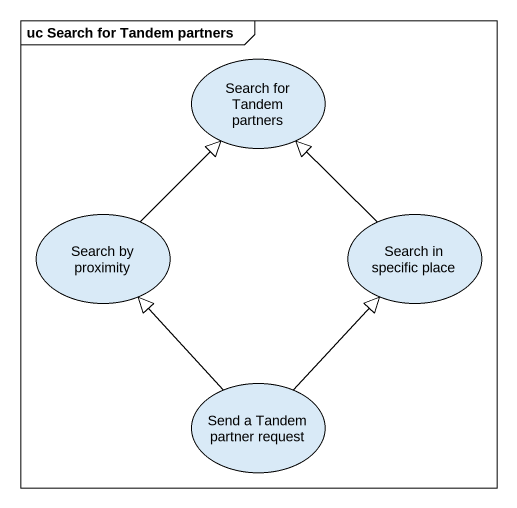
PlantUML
@startuml
mainframe uc Search for Tandem partners
usecase "Search for Tandem partners" as Search_for_Tandem_partners
usecase "Search by proximity" as Search_by_proximity
usecase "Search in specific place" as Search_in_specific_place
usecase "Send a Tandem partner request" as Send_a_Tandem_partner
Search_by_proximity -up-|> Search_for_Tandem_partners
Search_in_specific_place -up-|> Search_for_Tandem_partners
Send_a_Tandem_partner -up-|> Search_by_proximity
Send_a_Tandem_partner -up-|> Search_in_specific_place
@enduml
